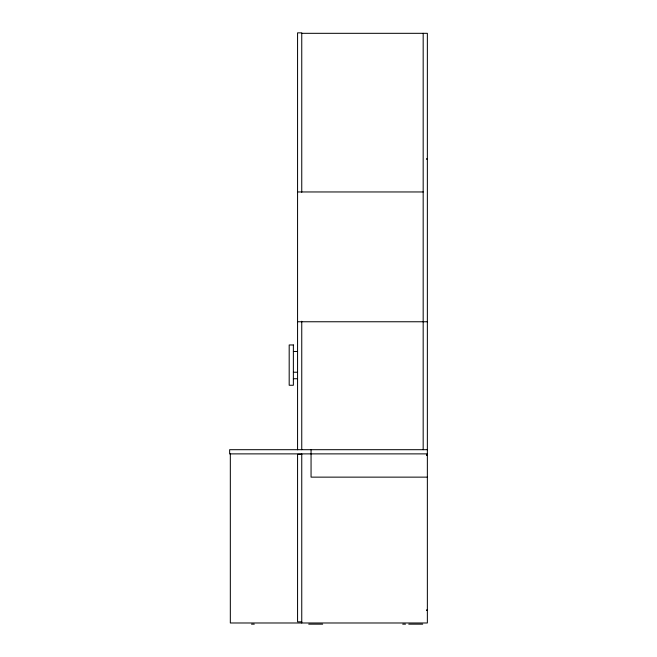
<?xml version="1.0" encoding="UTF-8"?>
<svg xmlns="http://www.w3.org/2000/svg" width="657" height="657" viewBox="0 0 657 657"><rect width="100%" height="100%" fill="white"/><g stroke="black" fill="none" stroke-linecap="round" stroke-linejoin="round"><path stroke-width="0.99" d="M301.752 33.318L427.362 33.318L427.362 622.984L230.328 622.984L230.328 453.88M426.664 158.928L427.362 158.928M426.664 159.068L427.362 159.068M297.564 191.959L423.174 191.959M297.564 321.758L427.362 321.758M293.375 351.479L297.564 351.479M293.375 372.232L297.564 372.232M293.375 378.744L297.564 378.744M427.362 449.692L229.638 449.692L229.638 453.88L427.362 453.88M301.752 454.34L297.564 454.34L297.564 621.826L301.752 621.826M426.664 455.038L427.362 455.038M426.664 455.178L427.362 455.178M427.362 477.138L311.057 477.138L311.057 449.692M426.664 610.057L427.362 610.057M426.664 610.197L427.362 610.197M251.508 624.15L254.292 624.15M308.724 624.15L322.686 624.15M402.708 624.15L405.492 624.15M408.753 624.15L422.706 624.15M423.174 33.318L423.174 449.692M301.752 192.271L301.752 32.85L297.564 32.85L297.564 449.807M301.752 321.248L301.752 449.675M301.752 453.88L301.752 622.984M293.375 344.966L289.187 344.966L289.187 385.257L293.375 385.257L293.375 344.966"/></g></svg>
